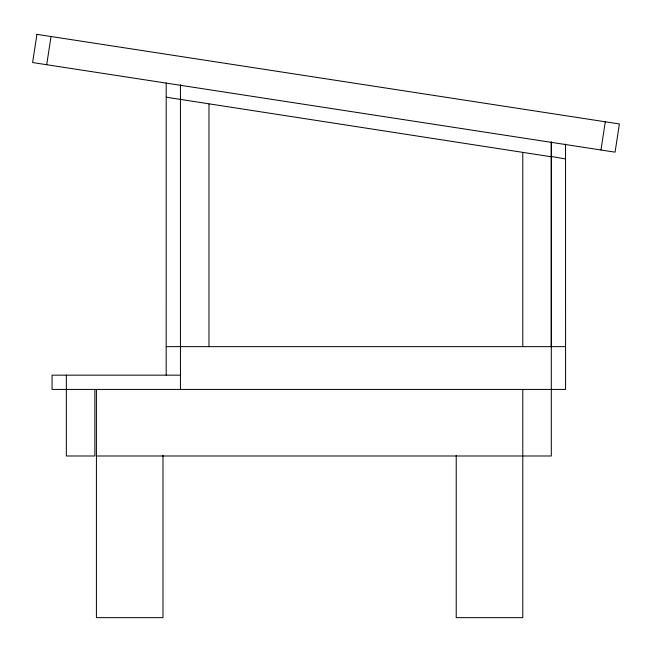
<?xml version="1.0" encoding="UTF-8"?>
<svg xmlns="http://www.w3.org/2000/svg" width="652" height="652" viewBox="0 0 652 652"><rect width="100%" height="100%" fill="white"/><g stroke="black" fill="none" stroke-linecap="round" stroke-linejoin="round"><path stroke-width="0.98" d="M166.187 375.161L166.203 82.934M551.274 346.636L551.29 142.177M46.699 64.719L51.035 36.52M600.965 149.993L605.3 121.794M166.187 346.636L565.577 346.636L565.577 389.423L52.07 389.423L52.07 375.161L180.449 375.161M96.414 455.992L551.307 455.992L551.307 141.851M551.307 156.782L166.187 97.197M551.274 156.439L565.537 158.974L565.577 346.636M565.537 144.043L565.537 158.974M522.782 152.397L522.782 346.636M522.782 389.423L522.782 617.648L456.221 617.648L456.221 455.357M208.974 104.116L208.974 346.636M180.449 84.801L180.449 389.423M162.984 455.357L162.984 617.648L96.414 617.648L96.414 389.423M94.866 389.423L94.866 455.992L66.341 455.992L66.341 375.161M36.936 34.352L32.6 62.551L615.064 152.16L619.4 123.961L36.936 34.352"/></g></svg>
